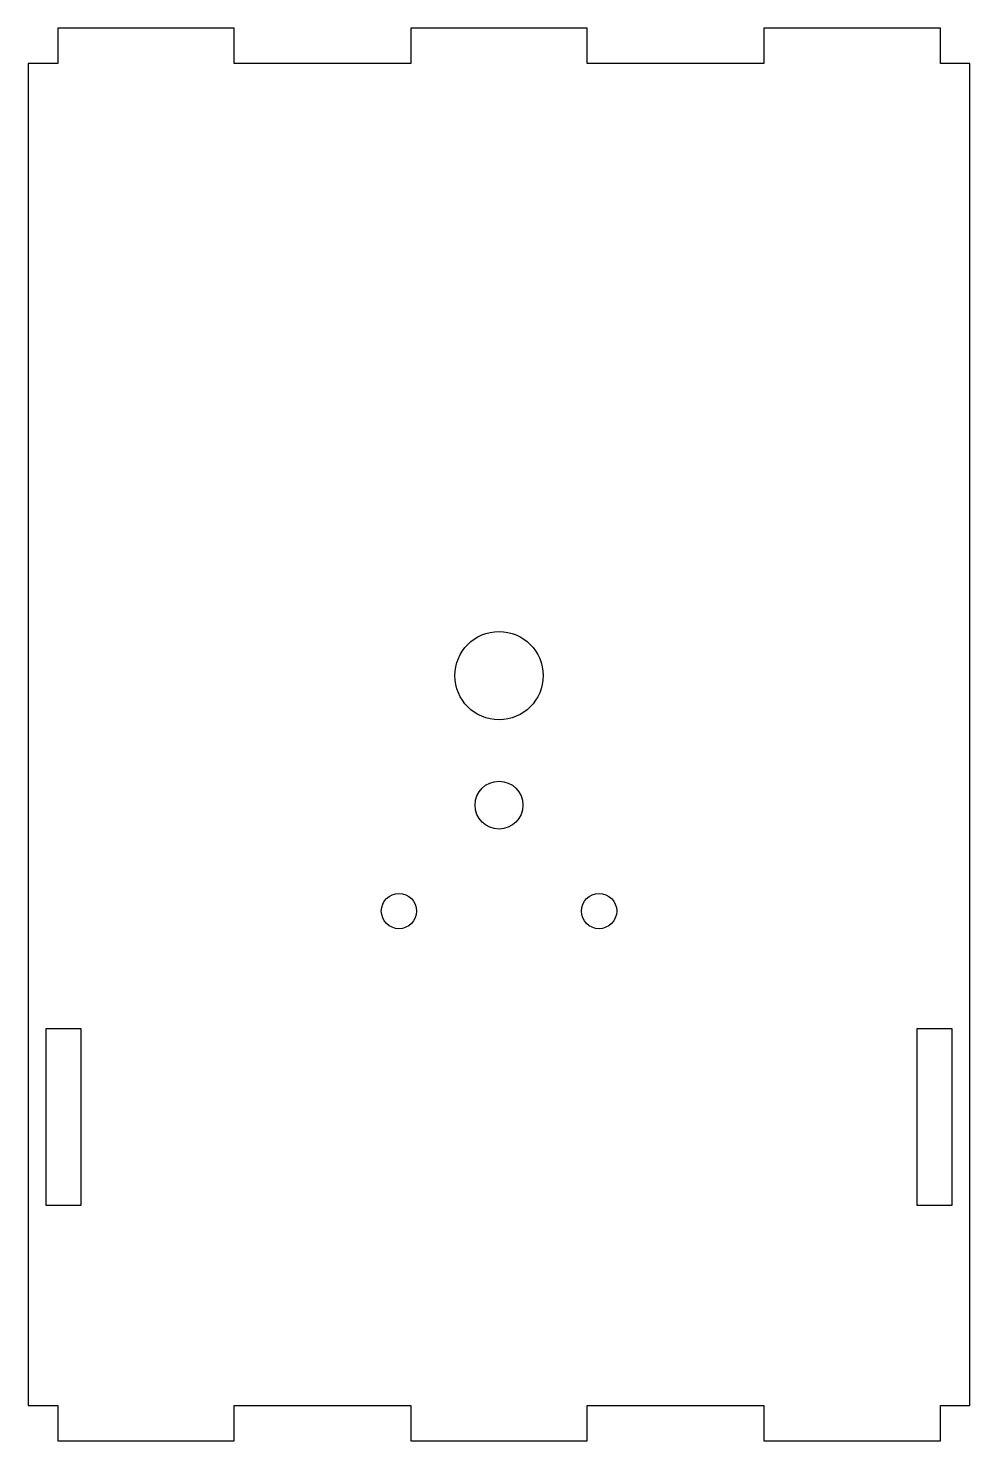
# Model space of a CAD drawing. Header units: millimetres. Extents: x 136 to 176, y 94.7 to 154.7.
import ezdxf

# ---------------------------------------------------------------- set-up
doc = ezdxf.new("R2010")
doc.units = ezdxf.units.MM

msp = doc.modelspace()

# ---------------------------------------------------------------- linework, layer by layer
at = {"color": 7, "linetype": 'Continuous', "lineweight": 25}
for p, q in [((137.236, 154.706), (137.236, 153.206)), ((144.736, 154.706), (137.236, 154.706)), ((144.736, 153.206), (144.736, 154.706)), ((152.236, 154.706), (152.236, 153.206)), ((159.736, 154.706), (152.236, 154.706)), ((159.736, 153.206), (159.736, 154.706)), ((167.236, 154.706), (167.236, 153.206)), ((174.736, 154.706), (167.236, 154.706)), ((174.736, 153.206), (174.736, 154.706)), ((135.986, 153.206), (135.986, 96.206)), ((137.236, 153.206), (135.986, 153.206)), ((152.236, 153.206), (144.736, 153.206)), ((167.236, 153.206), (159.736, 153.206)), ((175.986, 153.206), (174.736, 153.206)), ((175.986, 96.206), (175.986, 153.206)), ((138.236, 112.206), (136.736, 112.206)), ((136.736, 112.206), (136.736, 104.706)), ((138.236, 104.706), (138.236, 112.206)), ((175.236, 112.206), (173.736, 112.206)), ((173.736, 112.206), (173.736, 104.706)), ((175.236, 104.706), (175.236, 112.206)), ((136.736, 104.706), (138.236, 104.706)), ((173.736, 104.706), (175.236, 104.706)), ((135.986, 96.206), (137.236, 96.206)), ((137.236, 96.206), (137.236, 94.706)), ((144.736, 96.206), (152.236, 96.206)), ((144.736, 94.706), (144.736, 96.206)), ((152.236, 96.206), (152.236, 94.706)), ((159.736, 96.206), (167.236, 96.206)), ((159.736, 94.706), (159.736, 96.206)), ((167.236, 96.206), (167.236, 94.706)), ((174.736, 96.206), (175.986, 96.206)), ((174.736, 94.706), (174.736, 96.206)), ((137.236, 94.706), (144.736, 94.706)), ((152.236, 94.706), (159.736, 94.706)), ((167.236, 94.706), (174.736, 94.706))]:
    msp.add_line(p, q, dxfattribs=at)
for centre, radius in [((155.986, 127.206), 1.875), ((155.986, 121.706), 1.015), ((151.736, 117.206), 0.75), ((160.236, 117.206), 0.75)]:
    msp.add_circle(centre, radius, dxfattribs=at)

doc.saveas('drawing.dxf')
